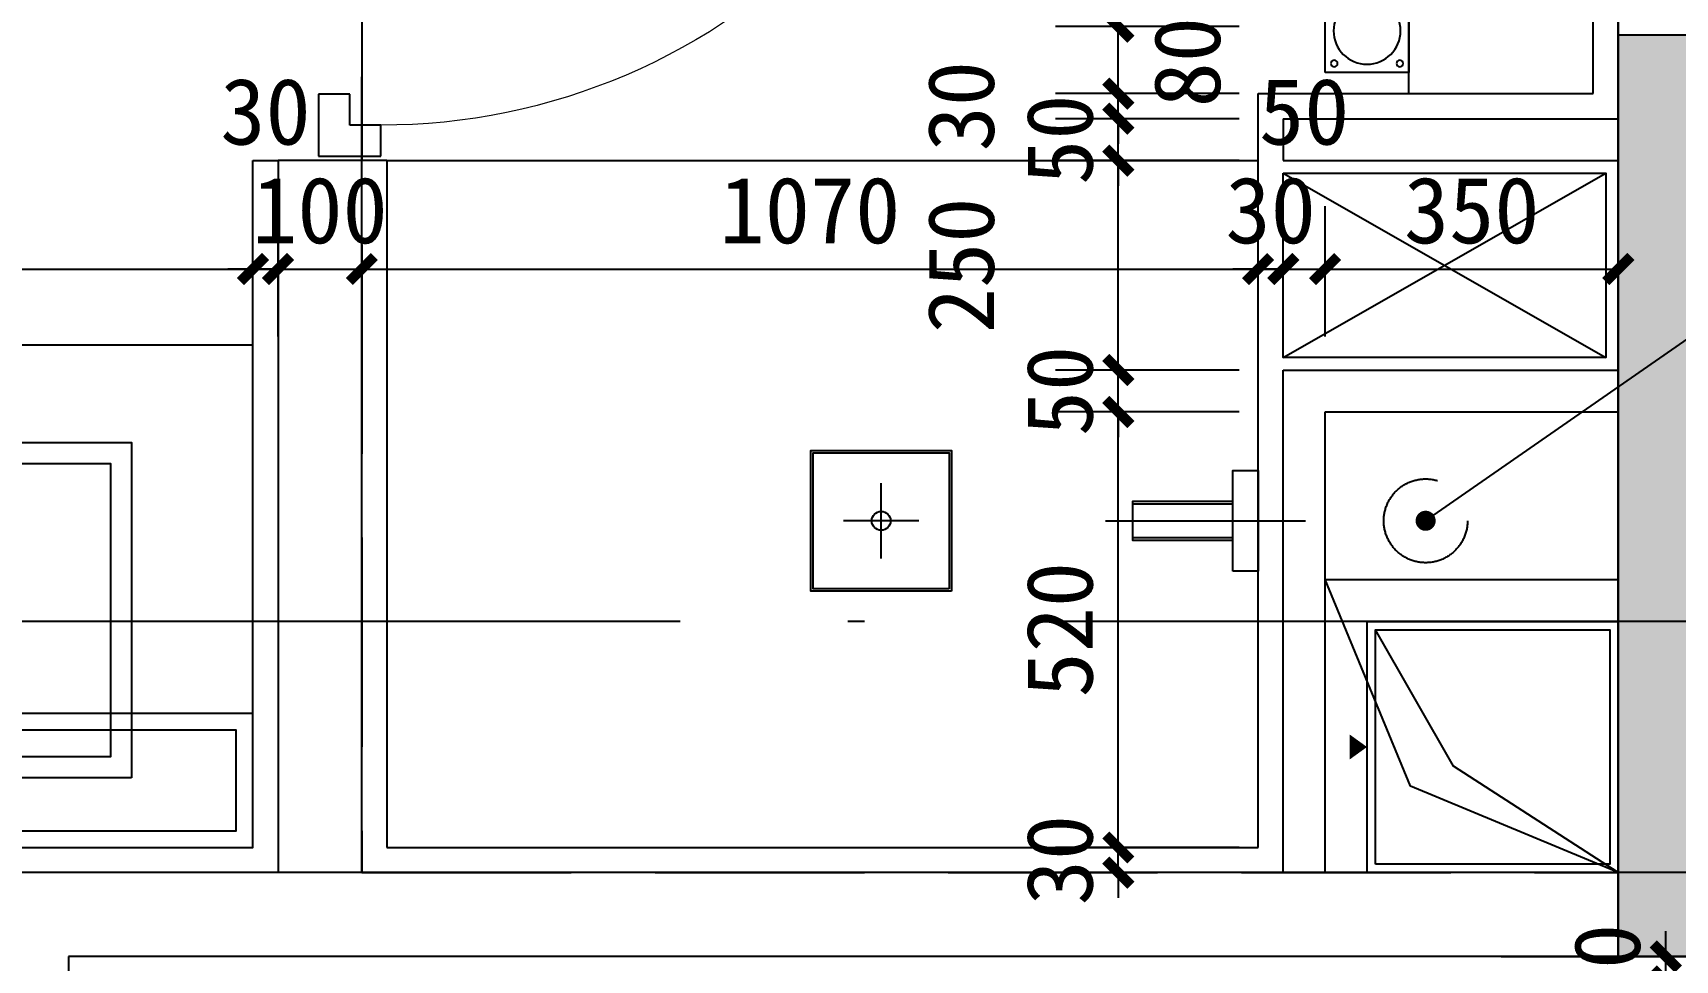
# Model space of a CAD drawing. Header units: millimetres. Extents: x -15 to 66915, y -15 to 18798.
# Drawn here: x 48048 to 50009, y 4618 to 5725 of the extents above; entities that cross this region are included whole.
import ezdxf
from ezdxf.xclip import XClip

# ---------------------------------------------------------------- set-up
doc = ezdxf.new("R2010")
doc.units = ezdxf.units.MM
doc.header["$LTSCALE"] = 1000
doc.header["$XCLIPFRAME"] = 2
for name, pattern in [('120-墙体$0$120-墙体$0$DASH', [0.35, 0.25, -0.1]), ('3#-轴线$0$DOTE', [2.42, 2, -0.2, 0.02, -0.2]), ('DASH', [0.35, 0.25, -0.1])]:
    doc.linetypes.add(name, pattern=pattern)
doc.layers.get('Defpoints').update_dxf_attribs({"color": 4, "linetype": 'DASH'})
for name, color, linetype in [('120-WC-1.8x1.5+2.65x1.6$0$A-FLOR-SPCL', 225, 'Continuous'), ('120-WC-1.8x1.5+2.65x1.6$0$FF-FIXT', 31, 'Continuous'), ('120-WC-1.8x1.5+2.65x1.6$0$FF-洁具及配件', 31, 'Continuous'), ('120-墙体$0$120-墙体$0$A-COLU-CONC-HATC', 204, 'Continuous'), ('120-墙体$0$120-墙体$0$A-DOOR', 51, 'Continuous'), ('120-墙体$0$120-墙体$0$A-FLOR-UNDR', 177, 'Continuous'), ('120-墙体$0$120-墙体$0$A-FURN-FIXD', 45, 'Continuous'), ('120-墙体$0$120-墙体$0$A-FURN-MOVE', 47, '120-墙体$0$120-墙体$0$DASH'), ('120-墙体$0$120-墙体$0$A-WALL-BLOK', 131, 'Continuous'), ('120-墙体$0$120-墙体$0$A-WALL-CONC', 9, 'Continuous'), ('120-墙体$0$A-FLOR-SPCL', 225, 'Continuous'), ('120-墙体$0$A-WALL-STUD', 133, 'Continuous'), ('3#-轴线$0$A-ANNO-DOTE', 10, '3#-轴线$0$DOTE'), ('3#~5#楼$0$A-ANNO-DIMS', 3, 'Continuous'), ('3#~5#楼$0$A-ANNO-IDEN', 3, 'Continuous')]:
    doc.layers.add(name, color=color, linetype=linetype)
doc.styles.add('3#~5#楼$0$_TCH_DIM_T3', font='')
doc.styles.get('3#~5#楼$0$_TCH_DIM_T3').set_extended_font_data('SimSun')
doc.dimstyles.new('3#~5#楼$0$_TCH_ARCH&&30', dxfattribs={"dimtxt": 79.303797, "dimasz": 30, "dimexe": 75, "dimexo": 90, "dimgap": 30, "dimtad": 1, "dimdec": 0, "dimzin": 0, "dimdsep": 46, "dimtxsty": '3#~5#楼$0$_TCH_DIM_T3', "dimblk": '3#~5#楼$0$_ArchTick', "dimcen": 0.09, "dimclrt": 7, "dimazin": 2, "dimtfac": 1, "dimtdec": 0, "dimtix": 1, "dimtmove": 2, "dimatfit": 3, "dimfxl": 100, "dimtolj": 1, "dimtzin": 0, "dimarcsym": 0})

# ---------------------------------------------------------------- blocks, each defined once
blk = doc.blocks.new('120-墙体$0$120-墙体$0$A$C73C35FE8')
at = {"layer": '120-墙体$0$120-墙体$0$A-FLOR-UNDR'}
blk.add_lwpolyline([(0, 350), (350, 350), (350, 0), (0, 0)], close=True, dxfattribs=at)
blk.add_lwpolyline([(0, 0), (103.1, 248.2), (350, 350)], dxfattribs=at)
at = {"layer": '120-墙体$0$120-墙体$0$A-FURN-FIXD'}
blk.add_lwpolyline([(150, 300, 0, 30, 0), (150, 320.8, 30, 30, 0)], format="xyseb", dxfattribs=at)
for points in [[(0, 300), (300, 300), (300, 0), (0, 0)], [(10, 290), (290, 290), (290, 10), (10, 10)]]:
    blk.add_lwpolyline(points, close=True, dxfattribs=at)
blk.add_lwpolyline([(0, 0), (127.1, 196.7), (290, 290)], dxfattribs=at)
blk = doc.blocks.new('120-WC-1.8x1.5+2.65x1.6$0$A$C569A68CE')
at = {"layer": '120-WC-1.8x1.5+2.65x1.6$0$A-FLOR-SPCL'}
for p, q in [((-17.2, -195.2), (-16.1, -195.2)), ((14, -195.2), (15.1, -195.2))]:
    blk.add_line(p, q, dxfattribs=at)
for points in [[(20.6, 14.3), (16.6, 19.5), (11.4, 23.5), (5.4, 25.9), (-1, 26.8), (-7.5, 25.9), (-13.5, 23.5), (-18.7, 19.5), (-22.7, 14.3), (-25.1, 8.3), (-26, 1.8), (-25.1, -4.6), (-22.7, -10.6), (-18.7, -15.8), (-13.5, -19.8), (-7.6, -22.2), (-6.7, -22.7), (-6, -23.2), (-5.4, -24), (-5, -24.8), (-5, -25.7), (-5, -76.2), (-4.9, -77.3), (-4.6, -78.2), (-3.9, -79), (-3, -79.7), (-2.1, -80), (-1, -80.2), (0, -80), (0.9, -79.7), (1.8, -79), (2.5, -78.2), (2.9, -77.3), (3, -76.2), (3, -25.7), (3, -24.8), (3.3, -24), (3.9, -23.2), (4.6, -22.7), (5.5, -22.2), (11.4, -19.8), (16.6, -15.8), (20.6, -10.6), (23.1, -4.6), (24, 1.8), (23.1, 8.3)], [(20.2, 14), (16.3, 19.1), (11.2, 23), (5.3, 25.4), (-1, 26.3), (-7.3, 25.4), (-13.2, 23), (-18.3, 19.1), (-22.2, 14), (-24.6, 8.1), (-25.5, 1.8), (-24.6, -4.5), (-22.2, -10.4), (-18.3, -15.5), (-13.2, -19.4), (-7.3, -21.8), (-6.4, -22.3), (-5.6, -22.9), (-4.9, -23.8), (-4.5, -24.7), (-4.5, -25.7), (-4.5, -76.2), (-4.4, -77.2), (-4.1, -78), (-3.5, -78.7), (-2.7, -79.3), (-1.9, -79.6), (-1, -79.7), (-0.1, -79.6), (0.7, -79.3), (1.5, -78.7), (2.1, -78), (2.4, -77.2), (2.5, -76.2), (2.5, -25.7), (2.5, -24.7), (2.9, -23.8), (3.6, -22.9), (4.4, -22.3), (5.3, -21.8), (11.2, -19.4), (16.3, -15.5), (20.2, -10.4), (22.6, -4.5), (23.5, 1.8), (22.6, 8.1)], [(16, -16.3), (15, -17.1), (15, -190.2), (14.4, -194.3), (12.8, -198.2), (10.3, -201.5), (7, -204), (3.1, -205.6), (-1, -206.2), (-5.2, -205.6), (-9, -204), (-12.3, -201.5), (-14.9, -198.2), (-16.5, -194.3), (-17, -190.2), (-17, -17.1), (-18, -16.3), (-18, -190.2), (-17.5, -194.6), (-15.8, -198.7), (-13.1, -202.2), (-9.5, -204.9), (-5.4, -206.6), (-1, -207.2), (3.4, -206.6), (7.5, -204.9), (11, -202.2), (13.7, -198.7), (15.4, -194.6), (16, -190.2)], [(15, -17.1), (11.4, -19.8), (5.5, -22.2), (4.6, -22.7), (3.9, -23.2), (3.3, -24), (3, -24.8), (3, -25.7), (3, -76.2), (2.8, -77.9), (1.8, -79), (0.5, -80), (-1.6, -80.2), (-3, -79.7), (-3.9, -79), (-4.9, -77.9), (-5, -76.2), (-5, -25.7), (-5, -24.8), (-5.4, -24), (-6, -23.2), (-6.7, -22.7), (-7.6, -22.2), (-13.5, -19.8), (-17, -17.1), (-17, -190.2), (-16.5, -194.3), (-14.9, -198.2), (-12.3, -201.5), (-9, -204), (-5.2, -205.6), (-1, -206.2), (3.1, -205.6), (7, -204), (10.3, -201.5), (12.8, -198.2), (14.4, -194.3), (15, -190.2)]]:
    blk.add_lwpolyline(points, close=True, dxfattribs=at)
blk.add_lwpolyline([(-13.5, -71.5), (-13.5, -71.3), (-13.5, -71.2), (-13.4, -71), (-13.4, -70.8), (-13.3, -70.6), (-13.2, -70.5), (-13.1, -70.3), (-12.9, -70.1), (-12.8, -70), (-12.6, -69.8), (-12.2, -69.5), (-11.7, -69.2), (-11.1, -68.9), (-10.5, -68.6), (-9.9, -68.3), (-9.2, -68.1), (-7.6, -67.7), (-5.8, -67.4), (-4, -67.2), (-2, -67), (-0.1, -67), (1.9, -67.2), (3.7, -67.4), (5.5, -67.7), (7.1, -68.1), (7.8, -68.3), (8.5, -68.6), (9.1, -68.9), (9.6, -69.2), (10.1, -69.5), (10.5, -69.8), (10.7, -70), (10.9, -70.1), (11, -70.3), (11.1, -70.5), (11.2, -70.6), (11.3, -70.8), (11.4, -71), (11.4, -71.2), (11.5, -71.3), (11.5, -71.5), (11.5, -71.7), (11.4, -71.9), (11.4, -72.1), (11.3, -72.2), (11.2, -72.4), (11.1, -72.6), (11, -72.7), (10.9, -72.9), (10.7, -73.1), (10.5, -73.2), (10.1, -73.6), (9.6, -73.9), (9.1, -74.2), (8.5, -74.4), (7.8, -74.7), (7.1, -74.9), (5.5, -75.4), (3.7, -75.7), (1.9, -75.9), (-0.1, -76), (-2, -76), (-4, -75.9), (-5.8, -75.7), (-7.6, -75.4), (-9.2, -74.9), (-9.9, -74.7), (-10.5, -74.4), (-11.1, -74.2), (-11.7, -73.9), (-12.2, -73.6), (-12.6, -73.2), (-12.8, -73.1), (-12.9, -72.9), (-13.1, -72.7), (-13.2, -72.6), (-13.3, -72.4), (-13.4, -72.2), (-13.4, -72.1), (-13.5, -71.9), (-13.5, -71.7), (-13.5, -71.5)], dxfattribs=at)
blk = doc.blocks.new('120-WC-1.8x1.5+2.65x1.6$0$A$C05716B03')
at = {"layer": '120-WC-1.8x1.5+2.65x1.6$0$A-FLOR-SPCL'}
for points in [[(-100, 400), (500, 400), (500, 0), (-100, 0)], [(475, 25), (-75, 25), (-75, 375), (475, 375)]]:
    blk.add_lwpolyline(points, close=True, dxfattribs=at)
for radius in [36, 23]:
    blk.add_circle((200, 192.2), radius, dxfattribs=at)
blk = doc.blocks.new('120-WC-1.8x1.5+2.65x1.6$0$A$C4A066A6E')
at = {"layer": '120-WC-1.8x1.5+2.65x1.6$0$FF-FIXT', "color": 8}
blk.add_blockref('120-WC-1.8x1.5+2.65x1.6$0$A$C569A68CE', (0, 456.5), dxfattribs=at)
at = {"layer": '120-WC-1.8x1.5+2.65x1.6$0$FF-洁具及配件', "color": 8, "ltscale": 0.01, "xscale": -1}
blk.add_blockref('120-WC-1.8x1.5+2.65x1.6$0$A$C05716B03', (200, 0), dxfattribs=at)
blk = doc.blocks.new('120-WC-1.8x1.5+2.65x1.6$0$A$C096A077C')
at = {"layer": '120-WC-1.8x1.5+2.65x1.6$0$A-FLOR-SPCL'}
blk.add_line((-182.2, 0), (56.6, 0), dxfattribs=at)
for points in [[(-366, -84), (-534, -84), (-534, 84), (-366, 84)], [(-368.8, -81.2), (-531.2, -81.2), (-531.2, 81.2), (-368.8, 81.2)], [(-30, -60), (-30, 60), (0, 60), (0, -60)], [(-30, -23), (-30, 23), (-150, 23), (-150, -23)], [(-150, 20), (-150, -20), (-30, -20), (-30, 20)]]:
    blk.add_lwpolyline(points, close=True, dxfattribs=at)
for points in [[(-450, -44.8), (-450, 44.8)], [(-405.2, 0), (-494.8, 0)]]:
    blk.add_lwpolyline(points, dxfattribs=at)
blk.add_circle((-450, 0), 11.2, dxfattribs=at)
blk = doc.blocks.new('120-WC-1.8x1.5+2.65x1.6$0$A$C446C3F73')
at = {"layer": '120-WC-1.8x1.5+2.65x1.6$0$A-FLOR-SPCL'}
blk.add_lwpolyline([(-50, -50), (50, -50), (50, 50), (-50, 50)], close=True, dxfattribs=at)
for centre, radius in [((-39.1, 39.1), 4), ((0, 0), 40), ((39.1, 39.1), 4), ((-39.1, -39.1), 4), ((39.1, -39.1), 4)]:
    blk.add_circle(centre, radius, dxfattribs=at)
blk = doc.blocks.new('120-WC-1.8x1.5+2.65x1.6')
at = {"layer": '120-WC-1.8x1.5+2.65x1.6$0$A-FLOR-SPCL'}
for p, q in [((-250, -870), (-250, -30)), ((-30, -870), (-30, -30)), ((-430, -1770), (-430, -870)), ((-430, -870), (-30, -870)), ((-1630, -1770), (-1630, -950)), ((-1470, -950), (-1470, -1770)), ((-2650, -1170), (-1630, -1170)), ((-1470, -1770), (-430, -1770))]:
    blk.add_line(p, q, dxfattribs=at)
for points in [[(-1630, -950), (-1600, -950)], [(-1470, -950), (-1500, -950)], [(-1470, -950), (-430, -950)]]:
    blk.add_lwpolyline(points, dxfattribs=at)
for points in [[(-2520, -1770), (-1630, -1770), (-1630, -1610), (-2520, -1610)], [(-2500, -1750), (-1650, -1750), (-1650, -1630), (-2500, -1630)]]:
    blk.add_lwpolyline(points, close=True, dxfattribs=at)
at = {"layer": 'Defpoints'}
for points in [[(-1500, -1800), (0, -1800), (0, 0), (-1500, 0)], [(-1500, 0), (0, 0), (0, -1800), (-1500, -1800)], [(-1850, -3500), (800, -3500), (800, -1900), (-1850, -1900)], [(800, -1900), (-1850, -1900), (-1850, -3500), (800, -3500)]]:
    blk.add_lwpolyline(points, close=True, dxfattribs=at)
at = {"layer": '120-WC-1.8x1.5+2.65x1.6$0$A-FLOR-SPCL', "xscale": -1}
for name, p, rotation in [('120-WC-1.8x1.5+2.65x1.6$0$A$C446C3F73', (-300, -795), 270), ('120-WC-1.8x1.5+2.65x1.6$0$A$C4A066A6E', (-2075, -1286.7), 180)]:
    blk.add_blockref(name, p, dxfattribs=dict(at, rotation=rotation))
at = {"layer": '120-WC-1.8x1.5+2.65x1.6$0$A-FLOR-SPCL'}
blk.add_blockref('120-WC-1.8x1.5+2.65x1.6$0$A$C096A077C', (-430, -1380), dxfattribs=at)
blk = doc.blocks.new('120-墙体$0$120-墙体$0$$TCHSYS$WIN2D')
for p, q in [((-0.5, 0.5), (0.5, 0.5)), ((-0.5, 0.5), (-0.5, -0.5)), ((0.5, 0.5), (0.5, -0.5)), ((0.5, 0.1667), (-0.5, 0.1667)), ((0.5, -0.1667), (-0.5, -0.1667)), ((-0.5, -0.5), (0.5, -0.5))]:
    blk.add_line(p, q)
blk = doc.blocks.new('120-墙体$0$120-墙体$0$$DorLib2D$00000009')
for p, q in [((0.4129, 0.9053), (0.4129, 0.0807)), ((0.4541, 0.9053), (0.4129, 0.9053)), ((0.4541, 0.0807), (0.4541, 0.9053)), ((0.4129, 0.7822), (0.378, 0.7822)), ((0.489, 0.7822), (0.4541, 0.7822)), ((0.4129, 0.6235), (0.378, 0.6235)), ((0.489, 0.6235), (0.4541, 0.6235)), ((-0.4941, 0.0807), (-0.4529, 0.0807)), ((-0.4941, -0.0018), (-0.4941, 0.0807)), ((-0.4529, 0.0807), (-0.4529, 0.0395)), ((0.4129, 0.0807), (0.4541, 0.0807)), ((0.4953, 0.0807), (0.4541, 0.0807)), ((0.4541, 0.0807), (0.4541, 0.0395)), ((0.4953, -0.0018), (0.4953, 0.0807)), ((-0.4529, 0.0395), (-0.4117, 0.0395)), ((-0.4117, 0.0395), (-0.4117, -0.0018)), ((0.4541, 0.0395), (0.4129, 0.0395)), ((0.4129, 0.0395), (0.4129, -0.0018)), ((-0.4941, -0.0018), (-0.4941, -0.0018)), ((-0.4117, -0.0018), (-0.4941, -0.0018)), ((0.4129, -0.0018), (0.4953, -0.0018)), ((0.4953, -0.0018), (0.4953, -0.0018))]:
    blk.add_line(p, q)
at = {"lineweight": 13}
for p, q in [((0.378, 0.7822), (0.378, 0.6235)), ((0.489, 0.7822), (0.489, 0.6235))]:
    blk.add_line(p, q, dxfattribs=at)
blk.add_arc((0.3716, 0.0817), 0.8246, 87.134, 180.0717, dxfattribs=at)
blk = doc.blocks.new('120-墙体')
at = {"layer": '120-墙体$0$120-墙体$0$A-COLU-CONC-HATC'}
for points in [[(100, -4100), (-100, -4100), (-100, -5200), (100, -5000)], [(200, -5200), (200, -5000), (100, -5000), (-100, -5200)]]:
    blk.add_hatch(color=256, dxfattribs=at).paths.add_polyline_path(points)
at = {"layer": '120-墙体$0$120-墙体$0$A-FURN-MOVE'}
blk.add_circle((-330, -4680), 50, dxfattribs=at)
at = {"layer": '120-墙体$0$120-墙体$0$A-WALL-BLOK'}
for p, q in [((-1600, -4250), (-1700, -4250)), ((-1700, -4250), (-1700, -5100)), ((-1600, -5100), (-1600, -4250)), ((-1700, -5100), (-2000, -5100)), ((-100, -5100), (-1600, -5100)), ((-100, -5200), (-100, -5100)), ((-1950, -5200), (-1950, -6800)), ((-1650, -5200), (-1950, -5200)), ((-100, -5200), (-1650, -5200))]:
    blk.add_line(p, q, dxfattribs=at)
at = {"layer": '120-墙体$0$120-墙体$0$A-WALL-CONC'}
for p, q in [((-100, -4100), (100, -4100)), ((-100, -4100), (-100, -5200)), ((200, -5200), (-100, -5200))]:
    blk.add_line(p, q, dxfattribs=at)
at = {"layer": '120-墙体$0$A-FLOR-SPCL'}
blk.add_lwpolyline([(-500, -4265), (-115, -4265), (-115, -4485), (-500, -4485)], close=True, dxfattribs=at)
for points in [[(-500, -4265), (-115, -4485)], [(-500, -4485), (-115, -4265)]]:
    blk.add_lwpolyline(points, dxfattribs=at)
at = {"layer": '120-墙体$0$A-WALL-STUD'}
for p, q in [((-500, -4200), (-100, -4200)), ((-500, -4200), (-500, -4250)), ((-100, -4200), (-100, -4250)), ((-500, -4250), (-100, -4250)), ((-500, -5100), (-500, -4500)), ((-500, -4500), (-100, -4500)), ((-100, -4500), (-100, -4550)), ((-450, -5100), (-450, -4550)), ((-450, -4550), (-100, -4550)), ((-500, -5100), (-450, -5100))]:
    blk.add_line(p, q, dxfattribs=at)
at = {"layer": 'Defpoints'}
blk.add_lwpolyline([(-450, -4550), (-100, -4550), (-100, -4800), (-450, -4800)], close=True, dxfattribs=at)
blk.add_blockref('120-WC-1.8x1.5+2.65x1.6', (-100, -3300))
at = {"rotation": 90}
blk.add_blockref('120-墙体$0$120-墙体$0$A$C73C35FE8', (-100, -5100), dxfattribs=at)
at = {"layer": '120-墙体$0$120-墙体$0$A-DOOR', "rotation": 270}
for name, p, xscale, yscale, zscale in [('120-墙体$0$120-墙体$0$$DorLib2D$00000009', (-1650, -3800), -900, 900, 100), ('120-墙体$0$120-墙体$0$$TCHSYS$WIN2D', (50, -3750), -700, -300, 300)]:
    blk.add_blockref(name, p, dxfattribs=dict(at, xscale=xscale, yscale=yscale, zscale=zscale))
blk = doc.blocks.new('3#-轴线')
at = {"layer": '3#-轴线$0$A-ANNO-DOTE'}
for points in [[(-3000, -4800), (45757.3, -4800)], [(-3000, -5100), (45757.3, -5100)]]:
    blk.add_lwpolyline(points, dxfattribs=at)
blk = doc.blocks.new('120-家具-标')
at = {"layer": 'Defpoints'}
blk.add_lwpolyline([(0, 0), (-7700, 0), (-7700, -3000), (-6750, -3000), (-6750, -4800), (-8250, -4800), (-8250, -7100), (-9450, -7100), (-9450, -10900), (800, -10900), (800, -5100), (0, -5100)], close=True, dxfattribs=at)
blk = doc.blocks.new('3#~5#楼$0$bghtrb')
at = {"xscale": -1}
blk.add_blockref('120-家具-标', (100, -100), dxfattribs=at)
blk.add_blockref('3#-轴线', (-21700, 0))
blk.add_blockref('120-墙体', (0, 0), dxfattribs=at)
blk = doc.blocks.new('3#~5#楼$0$_ArchTick')
at = {"color": 0, "linetype": 'ByBlock', "const_width": 0.4}
blk.add_lwpolyline([(-0.5, -0.5), (0.5, 0.5)], dxfattribs=at)
blk = doc.blocks.new('*D1192')
at = {"layer": '3#~5#楼$0$A-ANNO-DIMS', "color": 0, "lineweight": -2, "transparency": 16777216}
for p, q in [((49344.2, 4752.2), (49344.2, 4782.2)), ((49488.3, 4752.2), (49269.2, 4752.2)), ((49344.2, 4722.2), (49344.2, 4752.2)), ((49488.3, 4722.2), (49269.2, 4722.2)), ((49344.2, 4722.2), (49344.2, 4692.2))]:
    blk.add_line(p, q, dxfattribs=at)
at = {"layer": 'Defpoints', "color": 0, "transparency": 16777216}
for p in [(49344.2, 4752.2), (49578.3, 4752.2), (49578.3, 4722.2)]:
    blk.add_point(p, dxfattribs=at)
at = {"layer": '3#~5#楼$0$A-ANNO-DIMS', "color": 0, "lineweight": -2, "transparency": 16777216, "xscale": 30, "yscale": 30, "zscale": 30}
for p, rotation in [((49344.2, 4752.2), 270), ((49344.2, 4722.2), 90)]:
    blk.add_blockref('3#~5#楼$0$_ArchTick', p, dxfattribs=dict(at, rotation=rotation))
at = {"layer": '3#~5#楼$0$A-ANNO-DIMS', "color": 7, "transparency": 16777216, "insert": (49274.5, 4737.2), "char_height": 79.3, "attachment_point": 5, "rotation": 90, "style": '3#~5#楼$0$_TCH_DIM_T3'}
blk.add_mtext('\\A1;30', dxfattribs=at)
blk = doc.blocks.new('*D1193')
at = {"layer": '3#~5#楼$0$A-ANNO-DIMS', "color": 0, "lineweight": -2, "transparency": 16777216}
for p, q in [((49488.3, 5272.2), (49269.2, 5272.2)), ((49344.2, 4752.2), (49344.2, 5272.2)), ((49488.3, 4752.2), (49269.2, 4752.2))]:
    blk.add_line(p, q, dxfattribs=at)
at = {"layer": 'Defpoints', "color": 0, "transparency": 16777216}
for p in [(49344.2, 5272.2), (49578.3, 5272.2), (49578.3, 4752.2)]:
    blk.add_point(p, dxfattribs=at)
at = {"layer": '3#~5#楼$0$A-ANNO-DIMS', "color": 0, "lineweight": -2, "transparency": 16777216, "xscale": 30, "yscale": 30, "zscale": 30}
for p, rotation in [((49344.2, 5272.2), 90), ((49344.2, 4752.2), 270)]:
    blk.add_blockref('3#~5#楼$0$_ArchTick', p, dxfattribs=dict(at, rotation=rotation))
at = {"layer": '3#~5#楼$0$A-ANNO-DIMS', "color": 7, "transparency": 16777216, "insert": (49274.5, 5012.2), "char_height": 79.3, "attachment_point": 5, "rotation": 90, "style": '3#~5#楼$0$_TCH_DIM_T3'}
blk.add_mtext('\\A1;520', dxfattribs=at)
blk = doc.blocks.new('*D1194')
at = {"layer": '3#~5#楼$0$A-ANNO-DIMS', "color": 0, "lineweight": -2, "transparency": 16777216}
for p, q in [((49344.2, 5322.2), (49344.2, 5352.2)), ((49488.3, 5322.2), (49269.2, 5322.2)), ((49344.2, 5272.2), (49344.2, 5322.2)), ((49488.3, 5272.2), (49269.2, 5272.2)), ((49344.2, 5272.2), (49344.2, 5242.2))]:
    blk.add_line(p, q, dxfattribs=at)
at = {"layer": 'Defpoints', "color": 0, "transparency": 16777216}
for p in [(49344.2, 5322.2), (49578.3, 5322.2), (49578.3, 5272.2)]:
    blk.add_point(p, dxfattribs=at)
at = {"layer": '3#~5#楼$0$A-ANNO-DIMS', "color": 0, "lineweight": -2, "transparency": 16777216, "xscale": 30, "yscale": 30, "zscale": 30}
for p, rotation in [((49344.2, 5322.2), 270), ((49344.2, 5272.2), 90)]:
    blk.add_blockref('3#~5#楼$0$_ArchTick', p, dxfattribs=dict(at, rotation=rotation))
at = {"layer": '3#~5#楼$0$A-ANNO-DIMS', "color": 7, "transparency": 16777216, "insert": (49274.5, 5297.2), "char_height": 79.3, "attachment_point": 5, "rotation": 90, "style": '3#~5#楼$0$_TCH_DIM_T3'}
blk.add_mtext('\\A1;50', dxfattribs=at)
blk = doc.blocks.new('*D1195')
at = {"layer": '3#~5#楼$0$A-ANNO-DIMS', "color": 0, "lineweight": -2, "transparency": 16777216}
for p, q in [((49488.3, 5572.2), (49269.2, 5572.2)), ((49344.2, 5322.2), (49344.2, 5572.2)), ((49488.3, 5322.2), (49269.2, 5322.2))]:
    blk.add_line(p, q, dxfattribs=at)
at = {"layer": 'Defpoints', "color": 0, "transparency": 16777216}
for p in [(49344.2, 5572.2), (49578.3, 5572.2), (49578.3, 5322.2)]:
    blk.add_point(p, dxfattribs=at)
at = {"layer": '3#~5#楼$0$A-ANNO-DIMS', "color": 0, "lineweight": -2, "transparency": 16777216, "xscale": 30, "yscale": 30, "zscale": 30}
for p, rotation in [((49344.2, 5572.2), 90), ((49344.2, 5322.2), 270)]:
    blk.add_blockref('3#~5#楼$0$_ArchTick', p, dxfattribs=dict(at, rotation=rotation))
at = {"layer": '3#~5#楼$0$A-ANNO-DIMS', "color": 7, "transparency": 16777216, "insert": (49156.7, 5447.2), "char_height": 79.3, "attachment_point": 5, "rotation": 90, "style": '3#~5#楼$0$_TCH_DIM_T3'}
blk.add_mtext('\\A1;250', dxfattribs=at)
blk = doc.blocks.new('*D1196')
at = {"layer": '3#~5#楼$0$A-ANNO-DIMS', "color": 0, "lineweight": -2, "transparency": 16777216}
for p, q in [((49344.2, 5622.2), (49344.2, 5652.2)), ((49488.3, 5622.2), (49269.2, 5622.2)), ((49344.2, 5572.2), (49344.2, 5622.2)), ((49488.3, 5572.2), (49269.2, 5572.2)), ((49344.2, 5572.2), (49344.2, 5542.2))]:
    blk.add_line(p, q, dxfattribs=at)
at = {"layer": 'Defpoints', "color": 0, "transparency": 16777216}
for p in [(49344.2, 5622.2), (49578.3, 5622.2), (49578.3, 5572.2)]:
    blk.add_point(p, dxfattribs=at)
at = {"layer": '3#~5#楼$0$A-ANNO-DIMS', "color": 0, "lineweight": -2, "transparency": 16777216, "xscale": 30, "yscale": 30, "zscale": 30}
for p, rotation in [((49344.2, 5622.2), 270), ((49344.2, 5572.2), 90)]:
    blk.add_blockref('3#~5#楼$0$_ArchTick', p, dxfattribs=dict(at, rotation=rotation))
at = {"layer": '3#~5#楼$0$A-ANNO-DIMS', "color": 7, "transparency": 16777216, "insert": (49274.5, 5597.2), "char_height": 79.3, "attachment_point": 5, "rotation": 90, "style": '3#~5#楼$0$_TCH_DIM_T3'}
blk.add_mtext('\\A1;50', dxfattribs=at)
blk = doc.blocks.new('*D1197')
at = {"layer": '3#~5#楼$0$A-ANNO-DIMS', "color": 0, "lineweight": -2, "transparency": 16777216}
for p, q in [((49344.2, 5652.2), (49344.2, 5682.2)), ((49488.3, 5652.2), (49269.2, 5652.2)), ((49344.2, 5622.2), (49344.2, 5652.2)), ((49488.3, 5622.2), (49269.2, 5622.2)), ((49344.2, 5622.2), (49344.2, 5592.2))]:
    blk.add_line(p, q, dxfattribs=at)
at = {"layer": 'Defpoints', "color": 0, "transparency": 16777216}
for p in [(49344.2, 5652.2), (49578.3, 5652.2), (49578.3, 5622.2)]:
    blk.add_point(p, dxfattribs=at)
at = {"layer": '3#~5#楼$0$A-ANNO-DIMS', "color": 0, "lineweight": -2, "transparency": 16777216, "xscale": 30, "yscale": 30, "zscale": 30}
for p, rotation in [((49344.2, 5652.2), 270), ((49344.2, 5622.2), 90)]:
    blk.add_blockref('3#~5#楼$0$_ArchTick', p, dxfattribs=dict(at, rotation=rotation))
at = {"layer": '3#~5#楼$0$A-ANNO-DIMS', "color": 7, "transparency": 16777216, "insert": (49156.7, 5637.2), "char_height": 79.3, "attachment_point": 5, "rotation": 90, "style": '3#~5#楼$0$_TCH_DIM_T3'}
blk.add_mtext('\\A1;30', dxfattribs=at)
blk = doc.blocks.new('*D1198')
at = {"layer": '3#~5#楼$0$A-ANNO-DIMS', "color": 0, "lineweight": -2, "transparency": 16777216}
for p, q in [((49488.3, 5732.2), (49269.2, 5732.2)), ((49344.2, 5652.2), (49344.2, 5732.2)), ((49488.3, 5652.2), (49269.2, 5652.2))]:
    blk.add_line(p, q, dxfattribs=at)
at = {"layer": 'Defpoints', "color": 0, "transparency": 16777216}
for p in [(49344.2, 5732.2), (49578.3, 5732.2), (49578.3, 5652.2)]:
    blk.add_point(p, dxfattribs=at)
at = {"layer": '3#~5#楼$0$A-ANNO-DIMS', "color": 0, "lineweight": -2, "transparency": 16777216, "xscale": 30, "yscale": 30, "zscale": 30}
for p, rotation in [((49344.2, 5732.2), 90), ((49344.2, 5652.2), 270)]:
    blk.add_blockref('3#~5#楼$0$_ArchTick', p, dxfattribs=dict(at, rotation=rotation))
at = {"layer": '3#~5#楼$0$A-ANNO-DIMS', "color": 7, "transparency": 16777216, "insert": (49426.7, 5689.7), "char_height": 79.3, "attachment_point": 5, "rotation": 90, "style": '3#~5#楼$0$_TCH_DIM_T3'}
blk.add_mtext('\\A1;80', dxfattribs=at)
blk = doc.blocks.new('*D1199')
at = {"layer": '3#~5#楼$0$A-ANNO-DIMS', "color": 0, "lineweight": -2, "transparency": 16777216}
for p, q in [((49488.3, 6032.2), (49269.2, 6032.2)), ((49344.2, 5732.2), (49344.2, 6032.2)), ((49488.3, 5732.2), (49269.2, 5732.2))]:
    blk.add_line(p, q, dxfattribs=at)
at = {"layer": 'Defpoints', "color": 0, "transparency": 16777216}
for p in [(49344.2, 6032.2), (49578.3, 6032.2), (49578.3, 5732.2)]:
    blk.add_point(p, dxfattribs=at)
at = {"layer": '3#~5#楼$0$A-ANNO-DIMS', "color": 0, "lineweight": -2, "transparency": 16777216, "xscale": 30, "yscale": 30, "zscale": 30}
for p, rotation in [((49344.2, 6032.2), 90), ((49344.2, 5732.2), 270)]:
    blk.add_blockref('3#~5#楼$0$_ArchTick', p, dxfattribs=dict(at, rotation=rotation))
at = {"layer": '3#~5#楼$0$A-ANNO-DIMS', "color": 7, "transparency": 16777216, "insert": (49274.5, 5882.2), "char_height": 79.3, "attachment_point": 5, "rotation": 90, "style": '3#~5#楼$0$_TCH_DIM_T3'}
blk.add_mtext('\\A1;300', dxfattribs=at)
blk = doc.blocks.new('*D1204')
at = {"layer": '3#~5#楼$0$A-ANNO-DIMS', "color": 0, "lineweight": -2, "transparency": 16777216}
for p, q in [((47421.1, 5362.2), (47421.1, 5517.8)), ((48311.1, 5362.2), (48311.1, 5517.8)), ((47421.1, 5442.8), (48311.1, 5442.8))]:
    blk.add_line(p, q, dxfattribs=at)
at = {"layer": 'Defpoints', "color": 0, "transparency": 16777216}
for p in [(48311.1, 5442.8), (47421.1, 5272.2), (48311.1, 5272.2)]:
    blk.add_point(p, dxfattribs=at)
at = {"layer": '3#~5#楼$0$A-ANNO-DIMS', "color": 0, "lineweight": -2, "transparency": 16777216, "xscale": 30, "yscale": 30, "zscale": 30, "rotation": 180}
blk.add_blockref('3#~5#楼$0$_ArchTick', (47421.1, 5442.8), dxfattribs=at)
at = {"layer": '3#~5#楼$0$A-ANNO-DIMS', "color": 0, "lineweight": -2, "transparency": 16777216, "xscale": 30, "yscale": 30, "zscale": 30}
blk.add_blockref('3#~5#楼$0$_ArchTick', (48311.1, 5442.8), dxfattribs=at)
at = {"layer": '3#~5#楼$0$A-ANNO-DIMS', "color": 7, "transparency": 16777216, "insert": (47866.1, 5512.5), "char_height": 79.3, "attachment_point": 5, "style": '3#~5#楼$0$_TCH_DIM_T3'}
blk.add_mtext('\\A1;890', dxfattribs=at)
blk = doc.blocks.new('*D1205')
at = {"layer": '3#~5#楼$0$A-ANNO-DIMS', "color": 0, "lineweight": -2, "transparency": 16777216}
for p, q in [((48311.1, 5362.2), (48311.1, 5517.8)), ((48341.1, 5362.2), (48341.1, 5517.8)), ((48311.1, 5442.8), (48281.1, 5442.8)), ((48311.1, 5442.8), (48341.1, 5442.8)), ((48341.1, 5442.8), (48371.1, 5442.8))]:
    blk.add_line(p, q, dxfattribs=at)
at = {"layer": 'Defpoints', "color": 0, "transparency": 16777216}
for p in [(48341.1, 5442.8), (48311.1, 5272.2), (48341.1, 5272.2)]:
    blk.add_point(p, dxfattribs=at)
at = {"layer": '3#~5#楼$0$A-ANNO-DIMS', "color": 0, "lineweight": -2, "transparency": 16777216, "xscale": 30, "yscale": 30, "zscale": 30}
blk.add_blockref('3#~5#楼$0$_ArchTick', (48311.1, 5442.8), dxfattribs=at)
at = {"layer": '3#~5#楼$0$A-ANNO-DIMS', "color": 0, "lineweight": -2, "transparency": 16777216, "xscale": 30, "yscale": 30, "zscale": 30, "rotation": 180}
blk.add_blockref('3#~5#楼$0$_ArchTick', (48341.1, 5442.8), dxfattribs=at)
at = {"layer": '3#~5#楼$0$A-ANNO-DIMS', "color": 7, "transparency": 16777216, "insert": (48326.1, 5630.3), "char_height": 79.3, "attachment_point": 5, "style": '3#~5#楼$0$_TCH_DIM_T3'}
blk.add_mtext('\\A1;30', dxfattribs=at)
blk = doc.blocks.new('*D1206')
at = {"layer": '3#~5#楼$0$A-ANNO-DIMS', "color": 0, "lineweight": -2, "transparency": 16777216}
for p, q in [((48341.1, 5362.2), (48341.1, 5517.8)), ((48441.1, 5362.2), (48441.1, 5517.8)), ((48341.1, 5442.8), (48311.1, 5442.8)), ((48341.1, 5442.8), (48441.1, 5442.8)), ((48441.1, 5442.8), (48471.1, 5442.8))]:
    blk.add_line(p, q, dxfattribs=at)
at = {"layer": 'Defpoints', "color": 0, "transparency": 16777216}
for p in [(48441.1, 5442.8), (48341.1, 5272.2), (48441.1, 5272.2)]:
    blk.add_point(p, dxfattribs=at)
at = {"layer": '3#~5#楼$0$A-ANNO-DIMS', "color": 0, "lineweight": -2, "transparency": 16777216, "xscale": 30, "yscale": 30, "zscale": 30}
blk.add_blockref('3#~5#楼$0$_ArchTick', (48341.1, 5442.8), dxfattribs=at)
at = {"layer": '3#~5#楼$0$A-ANNO-DIMS', "color": 0, "lineweight": -2, "transparency": 16777216, "xscale": 30, "yscale": 30, "zscale": 30, "rotation": 180}
blk.add_blockref('3#~5#楼$0$_ArchTick', (48441.1, 5442.8), dxfattribs=at)
at = {"layer": '3#~5#楼$0$A-ANNO-DIMS', "color": 7, "transparency": 16777216, "insert": (48391.1, 5512.5), "char_height": 79.3, "attachment_point": 5, "style": '3#~5#楼$0$_TCH_DIM_T3'}
blk.add_mtext('\\A1;100', dxfattribs=at)
blk = doc.blocks.new('*D1207')
at = {"layer": '3#~5#楼$0$A-ANNO-DIMS', "color": 0, "lineweight": -2, "transparency": 16777216}
for p, q in [((48441.1, 5362.2), (48441.1, 5517.8)), ((49511.1, 5362.2), (49511.1, 5517.8)), ((48441.1, 5442.8), (49511.1, 5442.8))]:
    blk.add_line(p, q, dxfattribs=at)
at = {"layer": 'Defpoints', "color": 0, "transparency": 16777216}
for p in [(49511.1, 5442.8), (48441.1, 5272.2), (49511.1, 5272.2)]:
    blk.add_point(p, dxfattribs=at)
at = {"layer": '3#~5#楼$0$A-ANNO-DIMS', "color": 0, "lineweight": -2, "transparency": 16777216, "xscale": 30, "yscale": 30, "zscale": 30, "rotation": 180}
blk.add_blockref('3#~5#楼$0$_ArchTick', (48441.1, 5442.8), dxfattribs=at)
at = {"layer": '3#~5#楼$0$A-ANNO-DIMS', "color": 0, "lineweight": -2, "transparency": 16777216, "xscale": 30, "yscale": 30, "zscale": 30}
blk.add_blockref('3#~5#楼$0$_ArchTick', (49511.1, 5442.8), dxfattribs=at)
at = {"layer": '3#~5#楼$0$A-ANNO-DIMS', "color": 7, "transparency": 16777216, "insert": (48976.1, 5512.5), "char_height": 79.3, "attachment_point": 5, "style": '3#~5#楼$0$_TCH_DIM_T3'}
blk.add_mtext('\\A1;1070', dxfattribs=at)
blk = doc.blocks.new('*D1208')
at = {"layer": '3#~5#楼$0$A-ANNO-DIMS', "color": 0, "lineweight": -2, "transparency": 16777216}
for p, q in [((49511.1, 5362.2), (49511.1, 5517.8)), ((49541.1, 5362.2), (49541.1, 5517.8)), ((49511.1, 5442.8), (49481.1, 5442.8)), ((49511.1, 5442.8), (49541.1, 5442.8)), ((49541.1, 5442.8), (49571.1, 5442.8))]:
    blk.add_line(p, q, dxfattribs=at)
at = {"layer": 'Defpoints', "color": 0, "transparency": 16777216}
for p in [(49541.1, 5442.8), (49511.1, 5272.2), (49541.1, 5272.2)]:
    blk.add_point(p, dxfattribs=at)
at = {"layer": '3#~5#楼$0$A-ANNO-DIMS', "color": 0, "lineweight": -2, "transparency": 16777216, "xscale": 30, "yscale": 30, "zscale": 30}
blk.add_blockref('3#~5#楼$0$_ArchTick', (49511.1, 5442.8), dxfattribs=at)
at = {"layer": '3#~5#楼$0$A-ANNO-DIMS', "color": 0, "lineweight": -2, "transparency": 16777216, "xscale": 30, "yscale": 30, "zscale": 30, "rotation": 180}
blk.add_blockref('3#~5#楼$0$_ArchTick', (49541.1, 5442.8), dxfattribs=at)
at = {"layer": '3#~5#楼$0$A-ANNO-DIMS', "color": 7, "transparency": 16777216, "insert": (49526.1, 5512.5), "char_height": 79.3, "attachment_point": 5, "style": '3#~5#楼$0$_TCH_DIM_T3'}
blk.add_mtext('\\A1;30', dxfattribs=at)
blk = doc.blocks.new('*D1209')
at = {"layer": '3#~5#楼$0$A-ANNO-DIMS', "color": 0, "lineweight": -2, "transparency": 16777216}
for p, q in [((49541.1, 5362.2), (49541.1, 5517.8)), ((49591.1, 5362.2), (49591.1, 5517.8)), ((49541.1, 5442.8), (49511.1, 5442.8)), ((49541.1, 5442.8), (49591.1, 5442.8)), ((49591.1, 5442.8), (49621.1, 5442.8))]:
    blk.add_line(p, q, dxfattribs=at)
at = {"layer": 'Defpoints', "color": 0, "transparency": 16777216}
for p in [(49591.1, 5442.8), (49541.1, 5272.2), (49591.1, 5272.2)]:
    blk.add_point(p, dxfattribs=at)
at = {"layer": '3#~5#楼$0$A-ANNO-DIMS', "color": 0, "lineweight": -2, "transparency": 16777216, "xscale": 30, "yscale": 30, "zscale": 30}
blk.add_blockref('3#~5#楼$0$_ArchTick', (49541.1, 5442.8), dxfattribs=at)
at = {"layer": '3#~5#楼$0$A-ANNO-DIMS', "color": 0, "lineweight": -2, "transparency": 16777216, "xscale": 30, "yscale": 30, "zscale": 30, "rotation": 180}
blk.add_blockref('3#~5#楼$0$_ArchTick', (49591.1, 5442.8), dxfattribs=at)
at = {"layer": '3#~5#楼$0$A-ANNO-DIMS', "color": 7, "transparency": 16777216, "insert": (49566.1, 5630.3), "char_height": 79.3, "attachment_point": 5, "style": '3#~5#楼$0$_TCH_DIM_T3'}
blk.add_mtext('\\A1;50', dxfattribs=at)
blk = doc.blocks.new('*D1210')
at = {"layer": '3#~5#楼$0$A-ANNO-DIMS', "color": 0, "lineweight": -2, "transparency": 16777216}
for p, q in [((49591.1, 5362.2), (49591.1, 5517.8)), ((49941.1, 5362.2), (49941.1, 5517.8)), ((49591.1, 5442.8), (49941.1, 5442.8))]:
    blk.add_line(p, q, dxfattribs=at)
at = {"layer": 'Defpoints', "color": 0, "transparency": 16777216}
for p in [(49941.1, 5442.8), (49591.1, 5272.2), (49941.1, 5272.2)]:
    blk.add_point(p, dxfattribs=at)
at = {"layer": '3#~5#楼$0$A-ANNO-DIMS', "color": 0, "lineweight": -2, "transparency": 16777216, "xscale": 30, "yscale": 30, "zscale": 30, "rotation": 180}
blk.add_blockref('3#~5#楼$0$_ArchTick', (49591.1, 5442.8), dxfattribs=at)
at = {"layer": '3#~5#楼$0$A-ANNO-DIMS', "color": 0, "lineweight": -2, "transparency": 16777216, "xscale": 30, "yscale": 30, "zscale": 30}
blk.add_blockref('3#~5#楼$0$_ArchTick', (49941.1, 5442.8), dxfattribs=at)
at = {"layer": '3#~5#楼$0$A-ANNO-DIMS', "color": 7, "transparency": 16777216, "insert": (49766.1, 5512.5), "char_height": 79.3, "attachment_point": 5, "style": '3#~5#楼$0$_TCH_DIM_T3'}
blk.add_mtext('\\A1;350', dxfattribs=at)
blk = doc.blocks.new('*D1232')
at = {"layer": '3#~5#楼$0$A-ANNO-DIMS', "color": 0, "lineweight": -2, "transparency": 16777216}
for p, q in [((49997.8, 4622.2), (49997.8, 4652.2)), ((49801.1, 4622.2), (50072.8, 4622.2)), ((49997.8, 4592.2), (49997.8, 4622.2)), ((49801.1, 4592.2), (50072.8, 4592.2)), ((49997.8, 4592.2), (49997.8, 4562.2))]:
    blk.add_line(p, q, dxfattribs=at)
at = {"layer": 'Defpoints', "color": 0, "transparency": 16777216}
for p in [(49711.1, 4622.2), (49997.8, 4622.2), (49711.1, 4592.2)]:
    blk.add_point(p, dxfattribs=at)
at = {"layer": '3#~5#楼$0$A-ANNO-DIMS', "color": 0, "lineweight": -2, "transparency": 16777216, "xscale": 30, "yscale": 30, "zscale": 30}
for p, rotation in [((49997.8, 4622.2), 270), ((49997.8, 4592.2), 90)]:
    blk.add_blockref('3#~5#楼$0$_ArchTick', p, dxfattribs=dict(at, rotation=rotation))
at = {"layer": '3#~5#楼$0$A-ANNO-DIMS', "color": 7, "transparency": 16777216, "insert": (49928.1, 4607.2), "char_height": 79.3, "attachment_point": 5, "rotation": 90, "style": '3#~5#楼$0$_TCH_DIM_T3'}
blk.add_mtext('\\A1;30', dxfattribs=at)
blk = doc.blocks.new('3#~5#楼')
ref = blk.add_blockref('3#~5#楼$0$bghtrb', (50041.1, 9822.2), dxfattribs=dict(xscale=-1))
XClip(ref).set_block_clipping_path([(-1200, -7200), (3050, -2800)])
ref = blk.add_blockref('3#~5#楼$0$bghtrb', (60530.3, 9622.2), dxfattribs=dict(xscale=-1))
XClip(ref).set_block_clipping_path([(16250, -7000), (20600, -2800)])
at = {"layer": '3#~5#楼$0$A-ANNO-IDEN'}
blk.add_line((49711.1, 5142.2), (50314.1, 5561.3), dxfattribs=at)
at = {"layer": '3#~5#楼$0$A-ANNO-IDEN', "const_width": 12}
blk.add_lwpolyline([(49706.2, 5138.8, 1), (49716, 5145.7, 1)], format="xyb", close=True, dxfattribs=at)
at = {"layer": '3#~5#楼$0$A-ANNO-DIMS'}
for p1, p2, distance, picture, middle in [((49578.3, 5732.2), (49578.3, 6032.2), 234.1, '*D1199', (49274.5, 5882.2)), ((49578.3, 5572.2), (49578.3, 5622.2), 234.1, '*D1196', (49274.5, 5597.2)), ((47421.1, 5272.2), (48311.1, 5272.2), 170.6, '*D1204', (47866.1, 5512.5)), ((48341.1, 5272.2), (48441.1, 5272.2), 170.6, '*D1206', (48391.1, 5512.5)), ((48441.1, 5272.2), (49511.1, 5272.2), 170.6, '*D1207', (48976.1, 5512.5)), ((49511.1, 5272.2), (49541.1, 5272.2), 170.6, '*D1208', (49526.1, 5512.5)), ((49591.1, 5272.2), (49941.1, 5272.2), 170.6, '*D1210', (49766.1, 5512.5)), ((49578.3, 5272.2), (49578.3, 5322.2), 234.1, '*D1194', (49274.5, 5297.2)), ((49578.3, 4752.2), (49578.3, 5272.2), 234.1, '*D1193', (49274.5, 5012.2)), ((49578.3, 4722.2), (49578.3, 4752.2), 234.1, '*D1192', (49274.5, 4737.2)), ((49711.1, 4592.2), (49711.1, 4622.2), -286.7, '*D1232', (49928.1, 4607.2))]:
    dim = blk.add_aligned_dim(p1=p1, p2=p2, distance=distance, dimstyle='3#~5#楼$0$_TCH_ARCH&&30', dxfattribs=at)
    dim.commit()
    dim.dimension.update_dxf_attribs({"geometry": picture, "text_midpoint": middle})
for base, p1, p2, angle, picture, middle in [((49344.2, 5732.2), (49578.3, 5652.2), (49578.3, 5732.2), 90, '*D1198', (49426.7, 5689.7)), ((49344.2, 5652.2), (49578.3, 5622.2), (49578.3, 5652.2), 90, '*D1197', (49156.7, 5637.2)), ((48341.1, 5442.8), (48311.1, 5272.2), (48341.1, 5272.2), 0, '*D1205', (48326.1, 5630.3)), ((49591.1, 5442.8), (49541.1, 5272.2), (49591.1, 5272.2), 0, '*D1209', (49566.1, 5630.3)), ((49344.2, 5572.2), (49578.3, 5322.2), (49578.3, 5572.2), 90, '*D1195', (49156.7, 5447.2))]:
    dim = blk.add_linear_dim(base=base, p1=p1, p2=p2, angle=angle, dimstyle='3#~5#楼$0$_TCH_ARCH&&30', dxfattribs=at)
    dim.commit()
    dim.dimension.update_dxf_attribs({"geometry": picture, "text_midpoint": middle, "dimtype": 161})

msp = doc.modelspace()

# ---------------------------------------------------------------- block references
msp.add_blockref('3#~5#楼', (0, 0))

doc.saveas('drawing.dxf')
